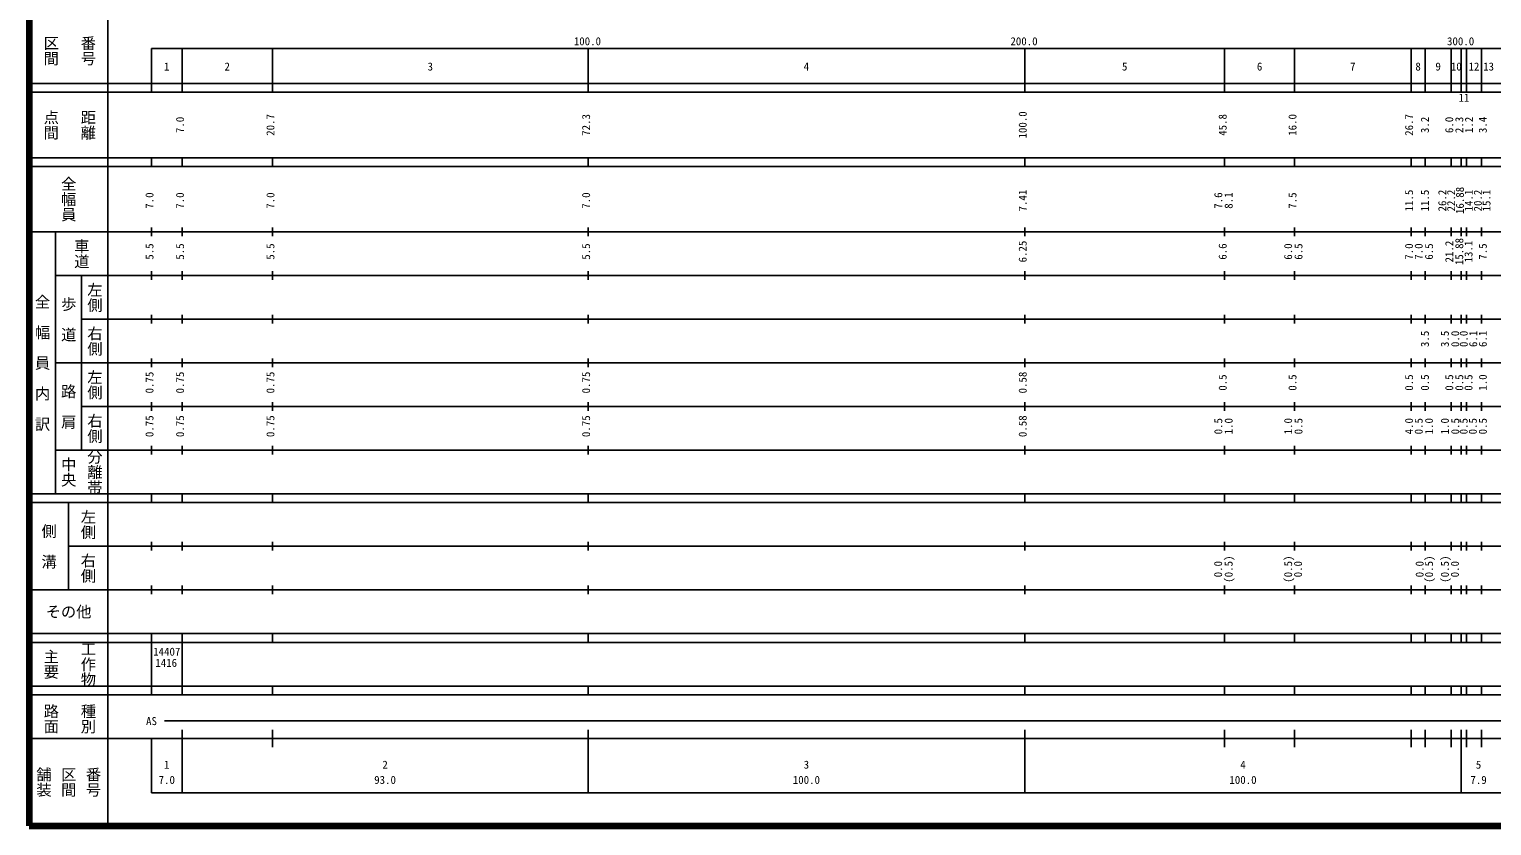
# Model space of a CAD drawing. Units: millimetres on the paper, enlarged 1000 times. Extents: x 40000 to 680000, y 20000 to 380000.
# Drawn here: x 40000 to 374977, y 20000 to 202409 of the extents above; entities that cross this region are included whole.
import ezdxf
from ezdxf.enums import TextEntityAlignment as Align

# ---------------------------------------------------------------- set-up
doc = ezdxf.new("R2010")
doc.units = ezdxf.units.MM
doc.header["$LTSCALE"] = 1000
doc.layers.add('M-TTL', color=2, linetype='Continuous', lineweight=140)
doc.layers.add('M-TTL-BAND', color=7, linetype='Continuous', lineweight=25)
doc.styles.add('@ＭＳ ゴシック', font='')
doc.styles.add('ＭＳ ゴシック', font='')
doc.styles.get('@ＭＳ ゴシック').set_extended_font_data('@MS Gothic')
doc.styles.get('ＭＳ ゴシック').set_extended_font_data('MS Gothic')

msp = doc.modelspace()

# ---------------------------------------------------------------- linework, layer by layer
at = {"layer": 'M-TTL'}
for p, q in [((40000, 380000), (40000, 20000)), ((40000, 20000), (680000, 20000))]:
    msp.add_line(p, q, dxfattribs=at)
at = {"layer": 'M-TTL-BAND'}
for p, q in [((58000, 370000), (58000, 20000)), ((68000, 198000), (579000, 198000)), ((68000, 198000), (68000, 188000)), ((75000, 188000), (75000, 198000)), ((95700, 188000), (95700, 198000)), ((168000, 188000), (168000, 198000)), ((268000, 188000), (268000, 198000)), ((313800, 188000), (313800, 198000)), ((329800, 188000), (329800, 198000)), ((356500, 188000), (356500, 198000)), ((359700, 188000), (359700, 198000)), ((365700, 188000), (365700, 198000)), ((368000, 188000), (368000, 198000)), ((369200, 188000), (369200, 198000)), ((372600, 188000), (372600, 198000)), ((40000, 190000), (579000, 190000)), ((40000, 188000), (579000, 188000)), ((40000, 173000), (579000, 173000)), ((40000, 171000), (579000, 171000)), ((68000, 171000), (68000, 173000)), ((75000, 171000), (75000, 173000)), ((95700, 171000), (95700, 173000)), ((168000, 171000), (168000, 173000)), ((268000, 171000), (268000, 173000)), ((313800, 171000), (313800, 173000)), ((329800, 171000), (329800, 173000)), ((356500, 171000), (356500, 173000)), ((359700, 171000), (359700, 173000)), ((365700, 171000), (365700, 173000)), ((368000, 171000), (368000, 173000)), ((369200, 171000), (369200, 173000)), ((372600, 171000), (372600, 173000)), ((40000, 156000), (579000, 156000)), ((46000, 96000), (46000, 156000)), ((68000, 155000), (68000, 157000)), ((75000, 155000), (75000, 157000)), ((95700, 155000), (95700, 157000)), ((168000, 155000), (168000, 157000)), ((268000, 155000), (268000, 157000)), ((313800, 155000), (313800, 157000)), ((329800, 155000), (329800, 157000)), ((356500, 155000), (356500, 157000)), ((359700, 155000), (359700, 157000)), ((365700, 155000), (365700, 157000)), ((368000, 155000), (368000, 157000)), ((369200, 155000), (369200, 157000)), ((372600, 155000), (372600, 157000)), ((46000, 146000), (579000, 146000)), ((52000, 146000), (52000, 106000)), ((68000, 145000), (68000, 147000)), ((75000, 145000), (75000, 147000)), ((95700, 145000), (95700, 147000)), ((168000, 145000), (168000, 147000)), ((268000, 145000), (268000, 147000)), ((313800, 145000), (313800, 147000)), ((329800, 145000), (329800, 147000)), ((356500, 145000), (356500, 147000)), ((359700, 145000), (359700, 147000)), ((365700, 145000), (365700, 147000)), ((368000, 145000), (368000, 147000)), ((369200, 145000), (369200, 147000)), ((372600, 145000), (372600, 147000)), ((52000, 136000), (579000, 136000)), ((68000, 135000), (68000, 137000)), ((75000, 135000), (75000, 137000)), ((95700, 135000), (95700, 137000)), ((168000, 135000), (168000, 137000)), ((268000, 135000), (268000, 137000)), ((313800, 135000), (313800, 137000)), ((329800, 135000), (329800, 137000)), ((356500, 135000), (356500, 137000)), ((359700, 135000), (359700, 137000)), ((365700, 135000), (365700, 137000)), ((368000, 135000), (368000, 137000)), ((369200, 135000), (369200, 137000)), ((372600, 135000), (372600, 137000)), ((46000, 126000), (579000, 126000)), ((68000, 125000), (68000, 127000)), ((75000, 125000), (75000, 127000)), ((95700, 125000), (95700, 127000)), ((168000, 125000), (168000, 127000)), ((268000, 125000), (268000, 127000)), ((313800, 125000), (313800, 127000)), ((329800, 125000), (329800, 127000)), ((356500, 125000), (356500, 127000)), ((359700, 125000), (359700, 127000)), ((365700, 125000), (365700, 127000)), ((368000, 125000), (368000, 127000)), ((369200, 125000), (369200, 127000)), ((372600, 125000), (372600, 127000)), ((52000, 116000), (579000, 116000)), ((68000, 115000), (68000, 117000)), ((75000, 115000), (75000, 117000)), ((95700, 115000), (95700, 117000)), ((168000, 115000), (168000, 117000)), ((268000, 115000), (268000, 117000)), ((313800, 115000), (313800, 117000)), ((329800, 115000), (329800, 117000)), ((356500, 115000), (356500, 117000)), ((359700, 115000), (359700, 117000)), ((365700, 115000), (365700, 117000)), ((368000, 115000), (368000, 117000)), ((369200, 115000), (369200, 117000)), ((372600, 115000), (372600, 117000)), ((46000, 106000), (579000, 106000)), ((68000, 105000), (68000, 107000)), ((75000, 105000), (75000, 107000)), ((95700, 105000), (95700, 107000)), ((168000, 105000), (168000, 107000)), ((268000, 105000), (268000, 107000)), ((313800, 105000), (313800, 107000)), ((329800, 105000), (329800, 107000)), ((356500, 105000), (356500, 107000)), ((359700, 105000), (359700, 107000)), ((365700, 105000), (365700, 107000)), ((368000, 105000), (368000, 107000)), ((369200, 105000), (369200, 107000)), ((372600, 105000), (372600, 107000)), ((40000, 96000), (579000, 96000)), ((40000, 94000), (579000, 94000)), ((49000, 94000), (49000, 74000)), ((68000, 94000), (68000, 96000)), ((75000, 94000), (75000, 96000)), ((95700, 94000), (95700, 96000)), ((168000, 94000), (168000, 96000)), ((268000, 94000), (268000, 96000)), ((313800, 94000), (313800, 96000)), ((329800, 94000), (329800, 96000)), ((356500, 94000), (356500, 96000)), ((359700, 94000), (359700, 96000)), ((365700, 94000), (365700, 96000)), ((368000, 94000), (368000, 96000)), ((369200, 94000), (369200, 96000)), ((372600, 94000), (372600, 96000)), ((49000, 84000), (579000, 84000)), ((68000, 83000), (68000, 85000)), ((75000, 83000), (75000, 85000)), ((95700, 83000), (95700, 85000)), ((168000, 83000), (168000, 85000)), ((268000, 83000), (268000, 85000)), ((313800, 83000), (313800, 85000)), ((329800, 83000), (329800, 85000)), ((356500, 83000), (356500, 85000)), ((359700, 83000), (359700, 85000)), ((365700, 83000), (365700, 85000)), ((368000, 83000), (368000, 85000)), ((369200, 83000), (369200, 85000)), ((372600, 83000), (372600, 85000)), ((40000, 74000), (579000, 74000)), ((68000, 73000), (68000, 75000)), ((75000, 73000), (75000, 75000)), ((95700, 73000), (95700, 75000)), ((168000, 73000), (168000, 75000)), ((268000, 73000), (268000, 75000)), ((313800, 73000), (313800, 75000)), ((329800, 73000), (329800, 75000)), ((356500, 73000), (356500, 75000)), ((359700, 73000), (359700, 75000)), ((365700, 73000), (365700, 75000)), ((368000, 73000), (368000, 75000)), ((369200, 73000), (369200, 75000)), ((372600, 73000), (372600, 75000)), ((40000, 64000), (579000, 64000)), ((68000, 62000), (68000, 64000)), ((75000, 62000), (75000, 64000)), ((95700, 62000), (95700, 64000)), ((168000, 62000), (168000, 64000)), ((268000, 62000), (268000, 64000)), ((313800, 62000), (313800, 64000)), ((329800, 62000), (329800, 64000)), ((356500, 62000), (356500, 64000)), ((359700, 62000), (359700, 64000)), ((365700, 62000), (365700, 64000)), ((368000, 62000), (368000, 64000)), ((369200, 62000), (369200, 64000)), ((372600, 62000), (372600, 64000)), ((40000, 62000), (579000, 62000)), ((68000, 52000), (68000, 62000)), ((75000, 52000), (75000, 62000)), ((40000, 52000), (579000, 52000)), ((68000, 50000), (68000, 52000)), ((75000, 50000), (75000, 52000)), ((95700, 50000), (95700, 52000)), ((168000, 50000), (168000, 52000)), ((268000, 50000), (268000, 52000)), ((313800, 50000), (313800, 52000)), ((329800, 50000), (329800, 52000)), ((356500, 50000), (356500, 52000)), ((359700, 50000), (359700, 52000)), ((365700, 50000), (365700, 52000)), ((368000, 50000), (368000, 52000)), ((369200, 50000), (369200, 52000)), ((372600, 50000), (372600, 52000)), ((40000, 50000), (579000, 50000)), ((71000, 44000), (481100, 44000)), ((75000, 27500), (75000, 42000)), ((95700, 38000), (95700, 42000)), ((168000, 27500), (168000, 42000)), ((268000, 27500), (268000, 42000)), ((313800, 38000), (313800, 42000)), ((329800, 38000), (329800, 42000)), ((356500, 38000), (356500, 42000)), ((359700, 38000), (359700, 42000)), ((365700, 38000), (365700, 42000)), ((368000, 27500), (368000, 42000)), ((369200, 38000), (369200, 42000)), ((372600, 38000), (372600, 42000)), ((40000, 40000), (579000, 40000)), ((68000, 40000), (68000, 27500)), ((68000, 27500), (579000, 27500))]:
    msp.add_line(p, q, dxfattribs=at)

# ---------------------------------------------------------------- texts
at = {"layer": 'M-TTL-BAND', "style": '@ＭＳ ゴシック'}
for s, p in [('区間', (45000, 197500)), ('番号', (53500, 197500)), ('点間', (45000, 180500)), ('距離', (53500, 180500)), ('全幅員', (49000, 163500)), ('車道', (52000, 151000)), ('左側', (55000, 141000)), ('全\u3000幅\u3000員\u3000内\u3000訳', (43000, 126000)), ('歩\u3000道', (49000, 136000)), ('右側', (55000, 131000)), ('左側', (55000, 121000)), ('路\u3000肩', (49000, 116000)), ('右側', (55000, 111000)), ('中央', (49000, 101000)), ('分離帯', (55000, 101000)), ('左側', (53500, 89000)), ('側\u3000溝', (44500, 84000)), ('右側', (53500, 79000)), ('主要', (45000, 57000)), ('工作物', (53500, 57000)), ('路面', (45000, 44500)), ('種別', (53500, 44500)), ('舗装', (43333, 30000)), ('区間', (49000, 30000)), ('番号', (54667, 30000))]:
    msp.add_text(s, height=2566, rotation=270, dxfattribs=at).set_placement(p, align=Align.MIDDLE_CENTER)
at = {"layer": 'M-TTL-BAND', "style": 'ＭＳ ゴシック'}
for s, p in [('100.0', (167844, 198195)), ('200.0', (267844, 198195)), ('300.0', (367844, 198195)), ('1', (71500, 192405)), ('2', (85350, 192405)), ('3', (131850, 192405)), ('4', (218000, 192405)), ('5', (290900, 192405)), ('6', (321800, 192405)), ('7', (343150, 192405)), ('8', (358100, 192405)), ('9', (362700, 192405)), ('10', (366850, 192405)), ('12', (370900, 192405)), ('13', (374250, 192405)), ('11', (368600, 185275)), ('AS', (68000, 42500)), ('1', (71500, 32523)), ('2', (121500, 32523)), ('3', (218000, 32523)), ('4', (318000, 32523)), ('5', (371950, 32523)), ('7.0', (71500, 29033)), ('93.0', (121500, 29033)), ('100.0', (218000, 29033)), ('100.0', (318000, 29033)), ('7.9', (371950, 29033))]:
    msp.add_text(s, height=1833, dxfattribs=at).set_placement(p, align=Align.BOTTOM_CENTER)
for s, p in [('7.0', (76000, 180500)), ('20.7', (96700, 180500)), ('72.3', (169000, 180500)), ('100.0', (269000, 180500)), ('45.8', (314800, 180500)), ('16.0', (330800, 180500)), ('26.7', (357500, 180500)), ('3.2', (361129, 180500)), ('6.0', (366700, 180500)), ('2.3', (369000, 180500)), ('1.2', (371228, 180500)), ('3.4', (374386, 180500)), ('7.0', (69000, 163174)), ('7.0', (76000, 163174)), ('7.0', (96700, 163174)), ('7.0', (169000, 163174)), ('7.41', (269000, 163174)), ('7.6', (313800, 163174)), ('8.1', (316170, 163174)), ('7.5', (330800, 163174)), ('11.5', (357500, 163174)), ('11.5', (361129, 163174)), ('26.2', (365100, 163174)), ('22.2', (367127, 163174)), ('16.88', (369137, 163203)), ('14.1', (371165, 163174)), ('20.2', (373255, 163174)), ('15.1', (375234, 163174)), ('15.88', (369000, 151500)), ('5.5', (69000, 151500)), ('5.5', (76000, 151500)), ('5.5', (96700, 151500)), ('5.5', (169000, 151500)), ('6.25', (269000, 151500)), ('6.6', (314800, 151500)), ('6.0', (329800, 151500)), ('6.5', (332170, 151500)), ('7.0', (357500, 151500)), ('7.0', (359700, 151500)), ('6.5', (362070, 151500)), ('21.2', (366700, 151500)), ('13.1', (371114, 151500)), ('7.5', (374386, 151500)), ('3.5', (361129, 131500)), ('3.5', (365700, 131500)), ('0.0', (368070, 131500)), ('0.0', (370023, 131500)), ('6.1', (372187, 131500)), ('6.1', (374386, 131500)), ('0.75', (69000, 121500)), ('0.75', (76000, 121500)), ('0.75', (96700, 121500)), ('0.75', (169000, 121500)), ('0.58', (269000, 121500)), ('0.5', (314800, 121500)), ('0.5', (330800, 121500)), ('0.5', (357500, 121500)), ('0.5', (361129, 121500)), ('0.5', (366700, 121500)), ('0.5', (369000, 121500)), ('0.5', (371114, 121500)), ('1.0', (374386, 121500)), ('0.75', (69000, 111500)), ('0.75', (76000, 111500)), ('0.75', (96700, 111500)), ('0.75', (169000, 111500)), ('0.58', (269000, 111500)), ('0.5', (313800, 111500)), ('1.0', (316170, 111500)), ('1.0', (329800, 111500)), ('0.5', (332170, 111500)), ('4.0', (357500, 111500)), ('0.5', (359700, 111500)), ('1.0', (362070, 111500)), ('1.0', (365700, 111500)), ('0.5', (368070, 111500)), ('0.5', (369995, 111500)), ('0.5', (372092, 111500)), ('0.5', (374386, 111500)), ('0.0', (313760, 78764)), ('(0.5)', (316170, 78764)), ('(0.5)', (329800, 78764)), ('0.0', (332061, 78764)), ('0.0', (359914, 78764)), ('(0.5)', (362070, 78764)), ('(0.5)', (365700, 78764)), ('0.0', (367993, 78764))]:
    msp.add_text(s, height=1833, rotation=90, dxfattribs=at).set_placement(p, align=Align.BOTTOM_CENTER)
msp.add_text('その他', height=2566, dxfattribs=at).set_placement((49000, 69000), align=Align.MIDDLE_CENTER)
for s, p in [('14407', (68375, 58405)), ('1416', (68869, 55838))]:
    msp.add_text(s, height=1833, dxfattribs=at).set_placement(p, align=Align.BOTTOM_LEFT)

doc.saveas('drawing.dxf')
